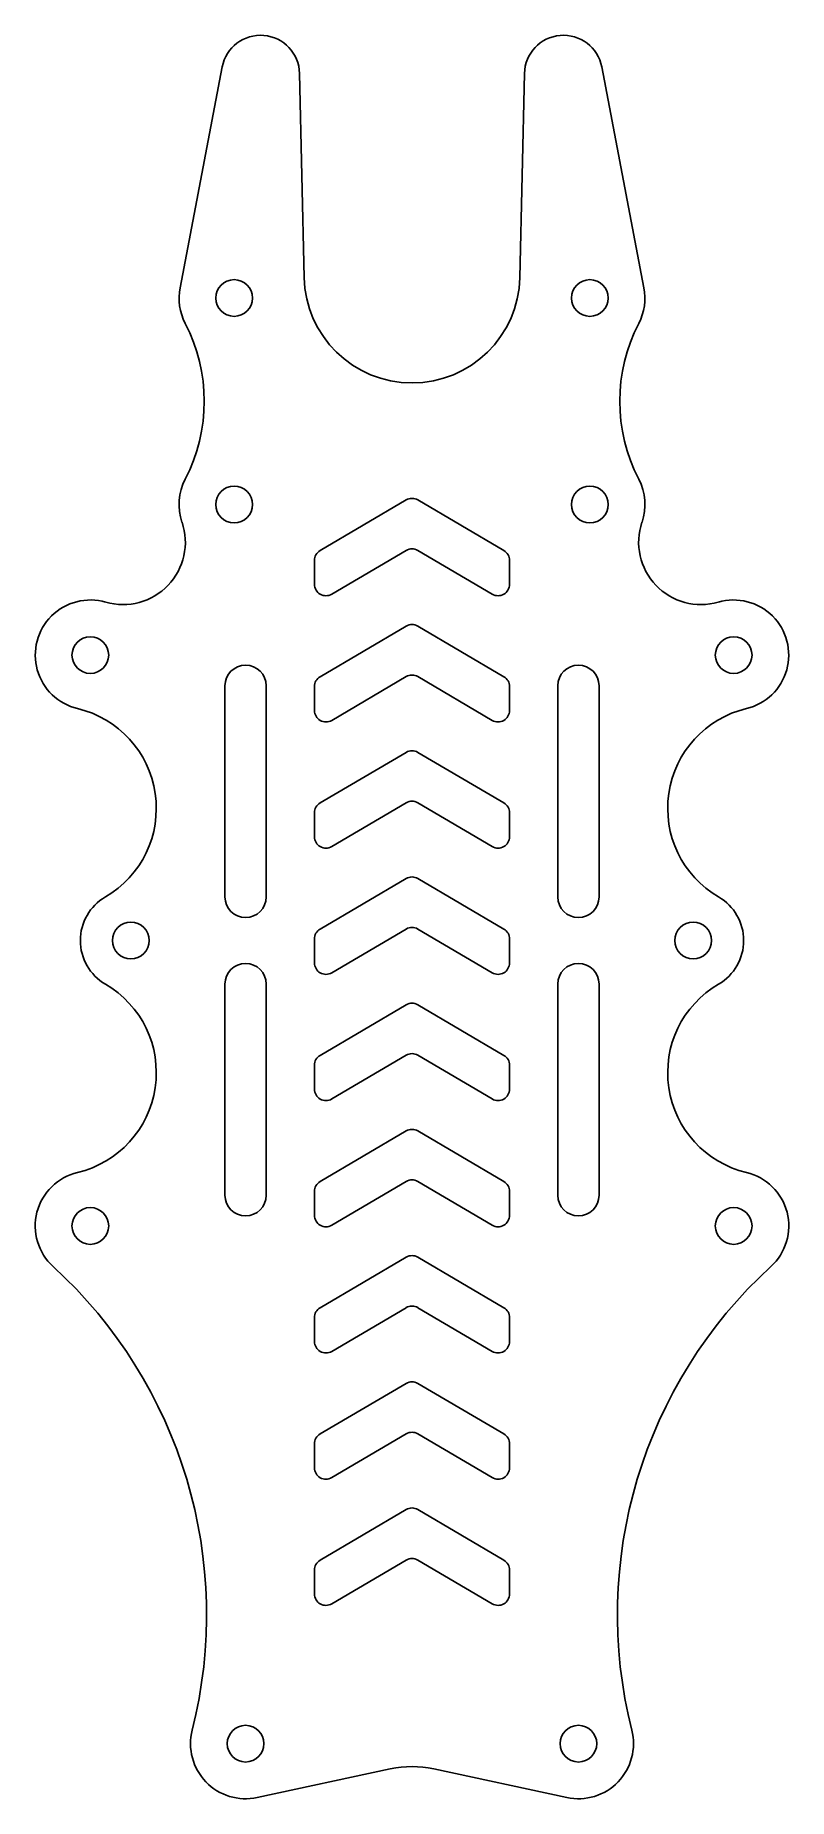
# Model space of a CAD drawing. Header units: millimetres. Extents: x -33 to 33, y -75 to 79.
import ezdxf

# ---------------------------------------------------------------- set-up
doc = ezdxf.new("R2010")
doc.units = ezdxf.units.MM
doc.layers.add('CUT', color=7, linetype='Continuous')

msp = doc.modelspace()

# ---------------------------------------------------------------- linework, layer by layer
at = {"layer": 'CUT'}
for p, q in [((-16.54, 76.14), (-20.21, 56.9)), ((-9.4, 57.79), (-9.8, 75.58)), ((9.8, 75.58), (9.4, 57.79)), ((20.21, 56.9), (16.54, 76.14)), ((-8.01, 33.99), (-0.51, 38.4)), ((0.51, 38.4), (8.01, 33.99)), ((-0.51, 34), (-6.99, 30.19)), ((6.99, 30.19), (0.51, 34)), ((-8.5, 31.05), (-8.5, 33.13)), ((8.5, 33.13), (8.5, 31.05)), ((-8.01, 22.99), (-0.51, 27.4)), ((0.51, 27.4), (8.01, 22.99)), ((-16.3, 3.8), (-16.3, 22.2)), ((-12.7, 22.2), (-12.7, 3.8)), ((-8.5, 20.05), (-8.5, 22.13)), ((-0.51, 23), (-6.99, 19.19)), ((6.99, 19.19), (0.51, 23)), ((8.5, 22.13), (8.5, 20.05)), ((12.7, 3.8), (12.7, 22.2)), ((16.3, 22.2), (16.3, 3.8)), ((-8.01, 11.99), (-0.51, 16.4)), ((0.51, 16.4), (8.01, 11.99)), ((-8.5, 9.05), (-8.5, 11.13)), ((-0.51, 12), (-6.99, 8.19)), ((6.99, 8.19), (0.51, 12)), ((8.5, 11.13), (8.5, 9.05)), ((-8.01, 0.99), (-0.51, 5.4)), ((0.51, 5.4), (8.01, 0.99)), ((-8.5, -1.95), (-8.5, 0.13)), ((-0.51, 1), (-6.99, -2.81)), ((6.99, -2.81), (0.51, 1)), ((8.5, 0.13), (8.5, -1.95)), ((-16.3, -22.2), (-16.3, -3.8)), ((-12.7, -3.8), (-12.7, -22.2)), ((12.7, -22.2), (12.7, -3.8)), ((16.3, -3.8), (16.3, -22.2)), ((-8.01, -10.01), (-0.51, -5.6)), ((0.51, -5.6), (8.01, -10.01)), ((-0.51, -10), (-6.99, -13.81)), ((6.99, -13.81), (0.51, -10)), ((-8.5, -12.95), (-8.5, -10.87)), ((8.5, -10.87), (8.5, -12.95)), ((-8.01, -21.01), (-0.51, -16.6)), ((0.51, -16.6), (8.01, -21.01)), ((-0.51, -21), (-6.99, -24.81)), ((6.99, -24.81), (0.51, -21)), ((-8.5, -23.95), (-8.5, -21.87)), ((8.5, -21.87), (8.5, -23.95)), ((-8.01, -32.01), (-0.51, -27.6)), ((0.51, -27.6), (8.01, -32.01)), ((-0.51, -32), (-6.99, -35.81)), ((6.99, -35.81), (0.51, -32)), ((-8.5, -34.95), (-8.5, -32.87)), ((8.5, -32.87), (8.5, -34.95)), ((-8.01, -43.01), (-0.51, -38.6)), ((0.51, -38.6), (8.01, -43.01)), ((-0.51, -43), (-6.99, -46.81)), ((6.99, -46.81), (0.51, -43)), ((-8.5, -45.95), (-8.5, -43.87)), ((8.5, -43.87), (8.5, -45.95)), ((-8.01, -54.01), (-0.51, -49.6)), ((0.51, -49.6), (8.01, -54.01)), ((-8.5, -56.95), (-8.5, -54.87)), ((-0.51, -54), (-6.99, -57.81)), ((6.99, -57.81), (0.51, -54)), ((8.5, -54.87), (8.5, -56.95)), ((-13.49, -74.69), (-1.89, -72.2)), ((1.89, -72.2), (13.49, -74.69))]:
    msp.add_line(p, q, dxfattribs=at)
for centre, radius, start, end in [((-13.2, 75.5), 3.4, 1.2986, 169.1844), ((13.2, 75.5), 3.4, 10.8156, 178.7014), ((-15.5, 56), 4.8, 169.1844, 207.4725), ((-15.5, 56), 1.6, 0, 180), ((0, 58), 9.4, -178.7014, -1.2986), ((15.5, 56), 1.6, 0, 180), ((15.5, 56), 4.8, -27.4725, 10.8156), ((-15.5, 56), 1.6, 180, 360), ((15.5, 56), 1.6, 180, 360), ((-32.81, 47), 14.71, -27.4725, 27.4725), ((32.81, 47), 14.71, -207.4725, -152.5275), ((-15.5, 38), 4.8, 152.5275, 198.7901), ((15.5, 38), 4.8, -18.7901, 27.4725), ((-15.5, 38), 1.6, 0, 180), ((0, 37.54), 1, 59.5345, 120.4655), ((15.5, 38), 1.6, 0, 180), ((-15.5, 38), 1.6, 180, 360), ((15.5, 38), 1.6, 180, 360), ((-25.18, 34.71), 5.43, -106.1438, 18.7901), ((25.18, 34.71), 5.43, -198.7901, -73.8562), ((-7.5, 33.13), 1, 120.4655, 180), ((0, 33.14), 1, 59.5345, 120.4655), ((7.5, 33.13), 1, 0, 59.5345), ((-7.5, 31.05), 1, 180, 300.4655), ((7.5, 31.05), 1, -120.4655, 0), ((-28.03, 24.88), 4.8, 73.8562, 256.5741), ((28.03, 24.88), 4.8, -76.5741, 106.1438), ((-28.03, 24.88), 1.6, 0, 180), ((0, 26.54), 1, 59.5345, 120.4655), ((28.03, 24.88), 1.6, 0, 180), ((-28.03, 24.88), 1.6, 180, 360), ((28.03, 24.88), 1.6, 180, 360), ((-14.5, 22.2), 1.8, 0, 180), ((0, 22.14), 1, 59.5345, 120.4655), ((14.5, 22.2), 1.8, 0, 180), ((-7.5, 22.13), 1, 120.4655, 180), ((7.5, 22.13), 1, 0, 59.5345), ((-31.22, 11.52), 8.94, -59.7602, 76.5741), ((-7.5, 20.05), 1, 180, 300.4655), ((7.5, 20.05), 1, -120.4655, 0), ((31.22, 11.52), 8.94, -256.5741, -120.2398), ((0, 15.54), 1, 59.5345, 120.4655), ((-7.5, 11.13), 1, 120.4655, 180), ((0, 11.14), 1, 59.5345, 120.4655), ((7.5, 11.13), 1, 0, 59.5345), ((-7.5, 9.05), 1, -180, -59.5345), ((7.5, 9.05), 1, -120.4655, 0), ((0, 4.54), 1, 59.5345, 120.4655), ((-24.5, 0), 4.4, 120.2398, 239.7602), ((-14.5, 3.8), 1.8, -180, 0), ((14.5, 3.8), 1.8, -180, 0), ((24.5, 0), 4.4, -59.7602, 59.7602), ((-24.5, 0), 1.6, 0, 180), ((24.5, 0), 1.6, 0, 180), ((-24.5, 0), 1.6, -180, 0), ((-7.5, 0.13), 1, 120.4655, 180), ((0, 0.14), 1, 59.5345, 120.4655), ((7.5, 0.13), 1, 0, 59.5345), ((24.5, 0), 1.6, -180, 0), ((-14.5, -3.8), 1.8, 0, 180), ((-7.5, -1.95), 1, 180, 300.4655), ((7.5, -1.95), 1, -120.4655, 0), ((14.5, -3.8), 1.8, 0, 180), ((-31.22, -11.52), 8.94, -76.5741, 59.7602), ((31.22, -11.52), 8.94, -239.7602, -103.4259), ((0, -6.46), 1, 59.5345, 120.4655), ((-7.5, -10.87), 1, 120.4655, 180), ((0, -10.86), 1, 59.5345, 120.4655), ((7.5, -10.87), 1, 0, 59.5345), ((-7.5, -12.95), 1, -180, -59.5345), ((7.5, -12.95), 1, -120.4655, 0), ((0, -17.46), 1, 59.5345, 120.4655), ((-28.03, -24.88), 4.8, 103.4259, 227.5467), ((-7.5, -21.87), 1, 120.4655, 180), ((0, -21.86), 1, 59.5345, 120.4655), ((7.5, -21.87), 1, 0, 59.5345), ((28.03, -24.88), 4.8, -47.5467, 76.5741), ((-14.5, -22.2), 1.8, 180, 360), ((14.5, -22.2), 1.8, 180, 360), ((-28.03, -24.88), 1.6, 0, 180), ((-7.5, -23.95), 1, 180, 300.4655), ((7.5, -23.95), 1, -120.4655, 0), ((28.03, -24.88), 1.6, 0, 180), ((-28.03, -24.88), 1.6, 180, 360), ((28.03, -24.88), 1.6, 180, 360), ((0, -28.46), 1, 59.5345, 120.4655), ((-59.02, -58.76), 41.12, -14.1691, 47.5467), ((59.02, -58.76), 41.12, -227.5467, -165.8309), ((-7.5, -32.87), 1, 120.4655, 180), ((0, -32.86), 1, 59.5345, 120.4655), ((7.5, -32.87), 1, 0, 59.5345), ((-7.5, -34.95), 1, 180, 300.4655), ((7.5, -34.95), 1, -120.4655, 0), ((0, -39.46), 1, 59.5345, 120.4655), ((-7.5, -43.87), 1, 120.4655, 180), ((0, -43.86), 1, 59.5345, 120.4655), ((7.5, -43.87), 1, 0, 59.5345), ((-7.5, -45.95), 1, 180, 300.4655), ((7.5, -45.95), 1, -120.4655, 0), ((0, -50.46), 1, 59.5345, 120.4655), ((-7.5, -54.87), 1, 120.4655, 180), ((0, -54.86), 1, 59.5345, 120.4655), ((7.5, -54.87), 1, 0, 59.5345), ((-7.5, -56.95), 1, 180, 300.4655), ((7.5, -56.95), 1, -120.4655, 0), ((-14.5, -70), 4.8, 165.8309, 282.1237), ((-14.5, -70), 1.6, 0, 180), ((14.5, -70), 1.6, 0, 180), ((14.5, -70), 4.8, -102.1237, 14.1691), ((-14.5, -70), 1.6, 180, 360), ((14.5, -70), 1.6, 180, 360), ((0, -81), 9, 77.8763, 102.1237)]:
    msp.add_arc(centre, radius, start, end, dxfattribs=at)

doc.saveas('drawing.dxf')
